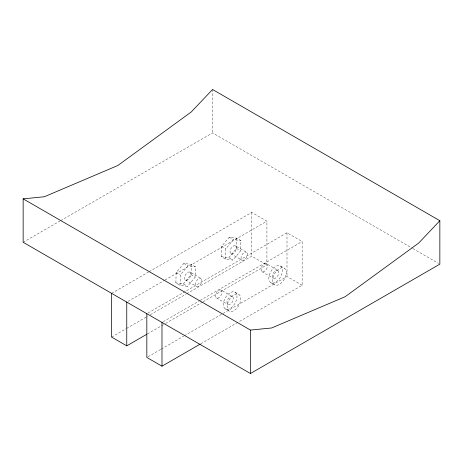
<?xml version="1.0" encoding="UTF-8"?>
<svg xmlns="http://www.w3.org/2000/svg" width="463" height="463" viewBox="0 0 463 463"><rect width="100%" height="100%" fill="white"/><g stroke="black" fill="none" stroke-linecap="round" stroke-linejoin="round"><path stroke-width="0.35" stroke-dasharray="2.31 1.74" d="M175.882 282.91L176.131 272.666L183.834 263.424L191.277 264.425L195.444 266.833L195.195 277.071L187.492 286.313L180.049 285.312L175.882 282.91L183.325 283.912L187.492 286.313M180.049 285.312L180.298 275.068L188.001 265.831L195.444 266.833M183.325 283.912L191.028 274.669L191.277 264.425M221.337 256.664L221.592 246.42L229.289 237.178L236.738 238.179L240.905 240.586L240.65 250.83L232.953 260.073L225.504 259.072L221.337 256.664L228.786 257.665L232.953 260.073M225.504 259.072L225.759 248.828L233.456 239.585L240.905 240.586M228.786 257.665L236.483 248.423L236.738 238.179M23.15 242.282L60.034 220.99M60.659 220.625L212.558 132.927L412.301 248.249M111.606 293.351L148.525 272.036M149.15 271.677L251.768 212.43L266.919 221.175L266.919 264.917L203.095 301.766M128.008 301.378L164.301 280.422M164.926 280.063L266.919 221.175M148.085 312.965L286.996 232.767L302.148 241.518L302.148 285.26L238.323 322.109M111.606 337.093L125.994 328.782M126.619 328.423L147.894 316.136M150.4 314.695L186.068 294.103M186.693 293.739L251.768 256.172L266.919 264.917M163.236 321.716L199.53 300.765M200.155 300.4L302.148 241.518M147.408 333.921L164.926 323.805M165.551 323.44L202.47 302.131M148.085 356.713L160.597 349.484M161.228 349.125L183.753 336.121M184.378 335.756L286.996 276.509L302.148 285.26M200.78 343.783L237.698 322.468M412.927 248.608L438.6 263.43M280.456 265.97A9.642 5.568 -60 0 1 277.395 280.908A9.642 5.568 -60 0 1 269.044 276.087A9.642 5.568 -60 0 1 280.456 265.97L284.241 268.158A9.642 5.568 -60 0 1 281.186 283.096A9.642 5.568 -60 0 1 272.834 278.275A9.642 5.568 -60 0 1 284.241 268.158M229.289 237.178L233.456 239.585M235.482 245.882A4.555 2.628 -60 0 1 234.041 252.937A4.555 2.628 -60 0 1 230.094 250.662A4.555 2.628 -60 0 1 235.482 245.882L246.466 252.225A4.555 2.628 -60 0 1 245.025 259.28A4.555 2.628 -60 0 1 241.078 257.006A4.555 2.628 -60 0 1 246.466 252.225M266.543 263.817A4.555 2.628 -60 0 1 265.102 270.872A4.555 2.628 -60 0 1 261.155 268.592A4.555 2.628 -60 0 1 266.543 263.817L277.91 270.38A4.555 2.628 -60 0 1 276.463 277.435A4.555 2.628 -60 0 1 272.522 275.155A4.555 2.628 -60 0 1 277.91 270.38M236.483 248.423L240.65 250.83M221.592 246.42L225.759 248.828M230.927 253.77L241.912 260.113M261.989 271.706L273.355 278.269M270.809 282.673L274.6 284.861M234.996 292.217A9.642 5.568 -60 0 1 231.94 307.154A9.642 5.568 -60 0 1 223.588 302.333A9.642 5.568 -60 0 1 234.996 292.217L238.786 294.404A9.642 5.568 -60 0 1 235.725 309.342A9.642 5.568 -60 0 1 227.374 304.521A9.642 5.568 -60 0 1 238.786 294.404M183.834 263.424L188.001 265.831M190.021 272.128A4.555 2.628 -60 0 1 188.58 279.183A4.555 2.628 -60 0 1 184.639 276.903A4.555 2.628 -60 0 1 190.021 272.128L201.011 278.471A4.555 2.628 -60 0 1 199.565 285.526A4.555 2.628 -60 0 1 195.623 283.246A4.555 2.628 -60 0 1 201.011 278.471M221.088 290.064A4.555 2.628 -60 0 1 219.641 297.119A4.555 2.628 -60 0 1 215.7 294.838A4.555 2.628 -60 0 1 221.088 290.064L232.449 296.627A4.555 2.628 -60 0 1 231.008 303.676A4.555 2.628 -60 0 1 227.067 301.401A4.555 2.628 -60 0 1 232.449 296.627M191.028 274.669L195.195 277.071M176.131 272.666L180.298 275.068M185.472 280.017L196.457 286.36M216.534 297.952L227.9 304.509M225.354 308.919L229.139 311.107M286.996 232.767L286.996 276.509M251.768 212.43L251.768 256.172M212.558 89.492L212.558 132.927"/><path stroke-width="0.69" d="M439.85 220.718L418.627 243.121L345.143 296.719L271.665 327.972L250.442 330.073L23.15 198.847L23.15 242.282L250.442 373.508L439.85 264.153L439.85 220.718L212.558 89.492L191.335 111.901L117.857 165.494L44.373 196.746L23.15 198.847M111.606 293.351L111.606 337.093L126.758 345.838L146.783 334.28M146.835 313.688L146.835 357.43L161.986 366.181L200.155 344.142M250.442 330.073L250.442 373.508M161.986 322.439L161.986 366.181M126.758 302.096L126.758 345.838"/></g></svg>
